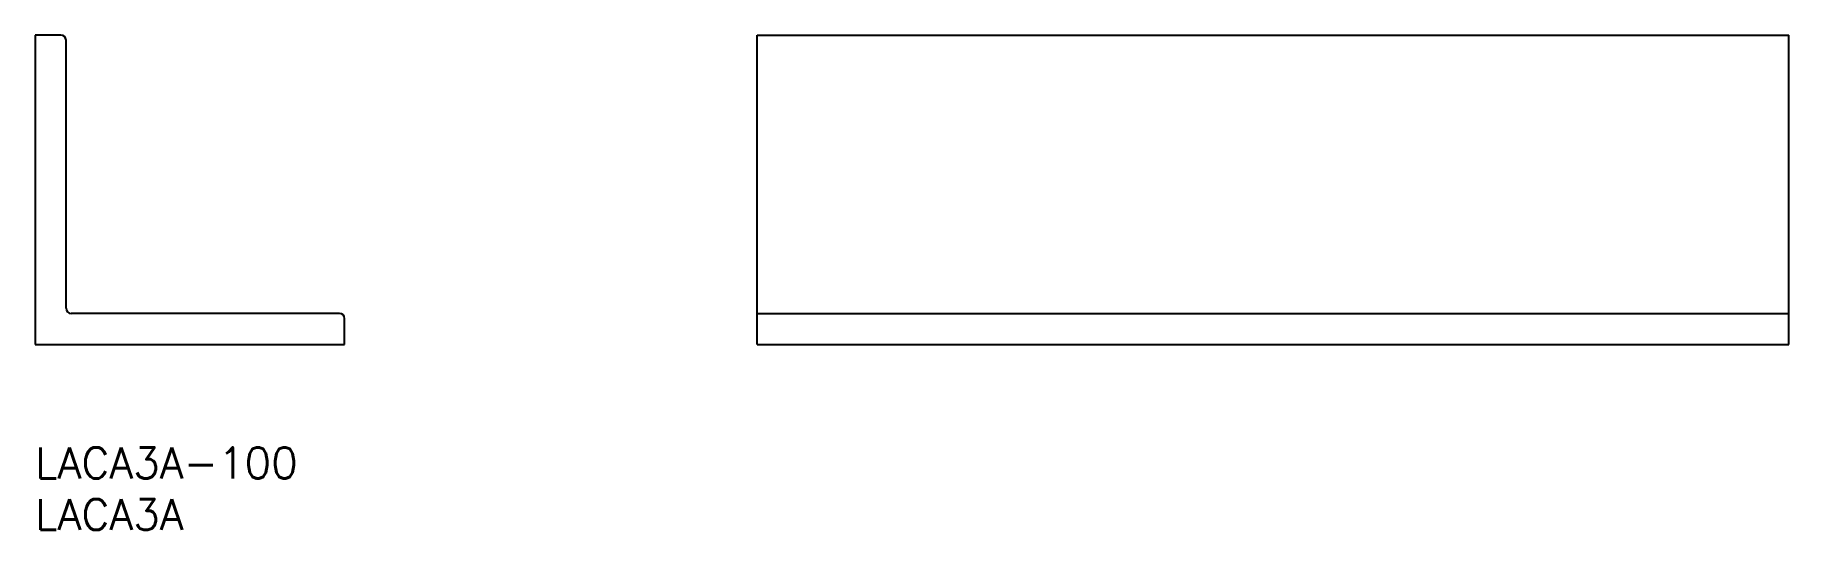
# Model space of a CAD drawing. Extents: x 0 to 170, y -8 to 40.
import ezdxf

# ---------------------------------------------------------------- set-up
doc = ezdxf.new("R2010")
doc.units = 0
doc.header["$LTSCALE"] = 0.5
doc.layers.add('MSM_CONTINUOUS', color=7, linetype='CONTINUOUS')
doc.layers.add('MSM_PART_NUMBER', color=7, linetype='CONTINUOUS')
doc.styles.get("Standard").update_dxf_attribs({"font": 'txt.shx', "height": 3, "bigfont": 'bigfont.shx'})

# ---------------------------------------------------------------- blocks, each defined once
blk = doc.blocks.new('*U1')
at = {"layer": 'MSM_PART_NUMBER'}
blk.add_text('LACA3A-100', height=3, dxfattribs=at).set_placement((0, -3))
blk = doc.blocks.new('*U2')
at = {"layer": 'MSM_PART_NUMBER'}
blk.add_text('LACA3A', height=3, dxfattribs=at).set_placement((0, -8))

msp = doc.modelspace()

# ---------------------------------------------------------------- linework, layer by layer
at = {"layer": 'MSM_CONTINUOUS'}
for p, q in [((0, 40), (0, 10)), ((2.5, 40), (0, 40)), ((3, 13.5), (3, 39.5)), ((70, 10), (70, 40)), ((70, 40), (170, 40)), ((170, 10), (170, 40)), ((29.5, 13), (3.5, 13)), ((30, 10), (30, 12.5)), ((70, 13), (170, 13)), ((0, 10), (30, 10)), ((70, 10), (170, 10))]:
    msp.add_line(p, q, dxfattribs=at)
for centre, start, end in [((2.5, 39.5), 0, 90), ((3.5, 13.5), 180, 270), ((29.5, 12.5), 0, 90)]:
    msp.add_arc(centre, 0.5, start, end, dxfattribs=at)

# ---------------------------------------------------------------- block references
for name in ['*U1', '*U2']:
    msp.add_blockref(name, (0, 0), dxfattribs=at)

doc.saveas('drawing.dxf')
